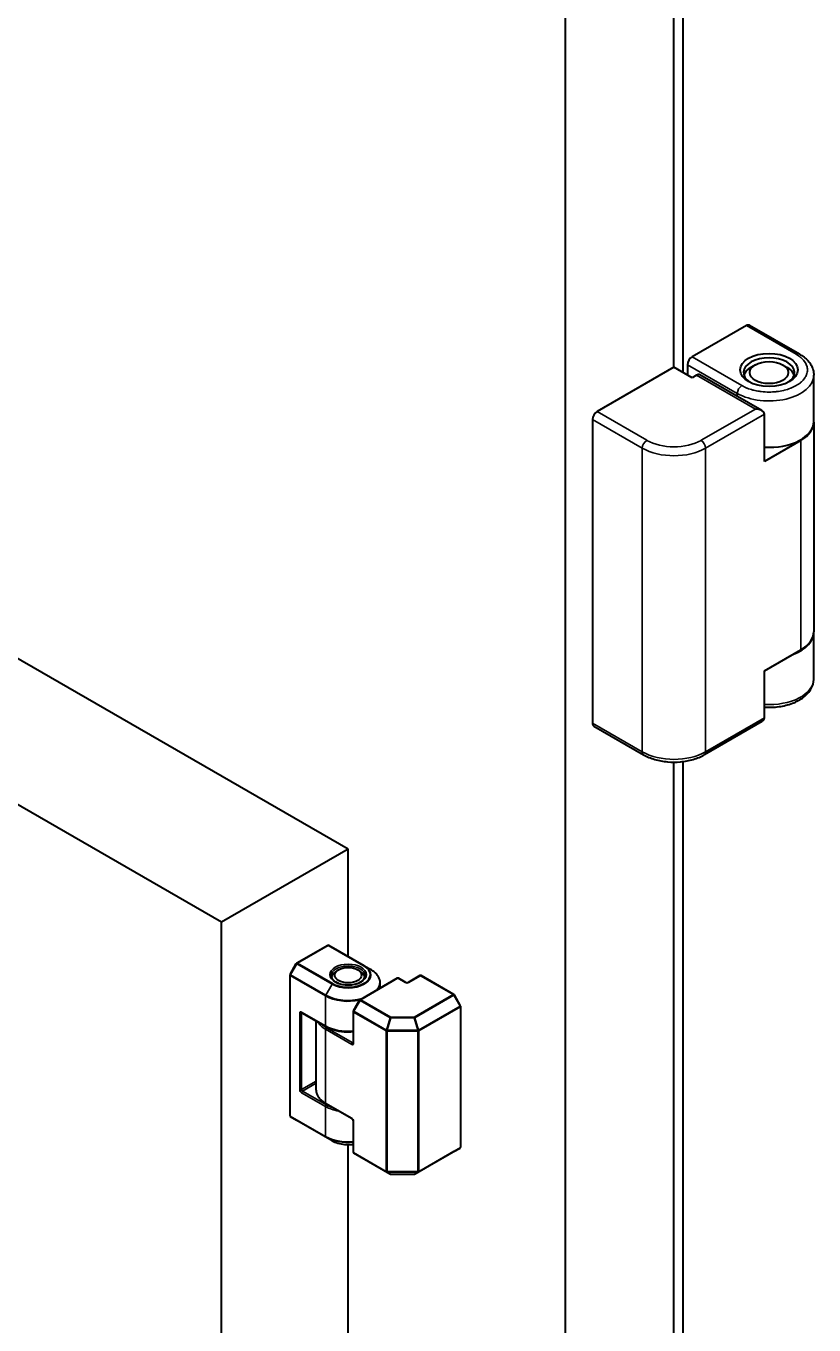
# Model space of a CAD drawing. Header units: millimetres. Extents: x 0 to 2523, y 0 to 1782.
# Drawn here: x 2345.5 to 2382.4, y 1522.7 to 1583.5 of the extents above; entities that cross this region are included whole.
import ezdxf

# ---------------------------------------------------------------- set-up
doc = ezdxf.new("R2010")
doc.units = ezdxf.units.MM
doc.header["$LTSCALE"] = 3
doc.layers.add('가시적인 것(ISO)', color=3, linetype='Continuous', lineweight=40)
doc.layers.add('가시적인 좁은 것(ISO)', color=3, linetype='Continuous', lineweight=35)

msp = doc.modelspace()

# ---------------------------------------------------------------- linework, layer by layer
at = {"layer": '가시적인 것(ISO)'}
for p, q in [((2376.2768, 1567.2757), (2376.2768, 1587.3855)), ((2375.8526, 1567.52), (2375.8526, 1587.1411)), ((2370.7614, 1427.2403), (2370.7614, 1584.2093)), ((2360.5791, 1544.9453), (2294.8181, 1582.8145)), ((2354.6394, 1541.5249), (2288.8784, 1579.3941)), ((2379.2467, 1569.4746), (2376.7011, 1568.0086)), ((2379.3964, 1569.4893), (2381.7298, 1568.1455)), ((2375.8526, 1567.52), (2372.2463, 1565.4433)), ((2376.7011, 1567.0314), (2375.8526, 1567.52)), ((2376.489, 1567.6412), (2376.489, 1567.1535)), ((2376.9132, 1567.1535), (2376.7011, 1567.0314)), ((2379.9704, 1565.494), (2377.0629, 1567.1682)), ((2379.6685, 1567.6403), (2379.4555, 1567.5167)), ((2380.9462, 1567.6403), (2381.1591, 1567.5167)), ((2382.4073, 1564.982), (2382.4073, 1567.1526)), ((2380.0952, 1563.1128), (2380.0952, 1565.3202)), ((2372.0342, 1565.0759), (2372.0342, 1550.8506)), ((2382.4073, 1564.9452), (2382.4073, 1555.1346)), ((2381.7923, 1564.0901), (2380.0952, 1563.1128)), ((2382.4073, 1552.9273), (2382.4073, 1555.0979)), ((2380.0952, 1553.3023), (2381.7923, 1554.2795)), ((2380.0952, 1551.0949), (2380.0952, 1553.3023)), ((2372.0966, 1550.7128), (2374.4301, 1549.369)), ((2379.9704, 1550.9211), (2377.2751, 1549.369)), ((2375.8526, 1464.5091), (2375.8526, 1549.0254)), ((2376.2768, 1464.2648), (2376.2768, 1549.0519)), ((2360.5791, 1544.9453), (2354.6394, 1541.5249)), ((2360.5791, 1539.9216), (2360.5791, 1544.9453)), ((2354.6394, 1490.2646), (2354.6394, 1541.5249)), ((2359.6194, 1540.4397), (2358.1696, 1539.6049)), ((2361.3339, 1539.4869), (2359.6793, 1540.4397)), ((2357.8542, 1539.0748), (2358.1476, 1539.5829)), ((2360.1319, 1539.2975), (2360.0254, 1539.2358)), ((2361.0263, 1539.2975), (2361.1327, 1539.2358)), ((2361.3369, 1539.4852), (2361.6313, 1539.3143)), ((2357.8462, 1539.0448), (2357.8462, 1532.4633)), ((2362.8826, 1538.8985), (2361.1394, 1537.8947)), ((2362.0791, 1538.4357), (2362.0791, 1538.6783)), ((2363.2819, 1538.703), (2362.9425, 1538.8985)), ((2363.9432, 1539.0206), (2363.3917, 1538.703)), ((2365.5341, 1538.139), (2364.0031, 1539.0206)), ((2365.8495, 1537.6089), (2365.5561, 1538.117)), ((2360.816, 1537.3346), (2360.816, 1535.871)), ((2360.8241, 1537.3646), (2361.1174, 1537.8727)), ((2365.8575, 1530.9974), (2365.8575, 1537.5789)), ((2358.4066, 1537.2852), (2359.5309, 1536.6377)), ((2359.0791, 1533.6585), (2359.0791, 1536.8979)), ((2360.7613, 1532.3116), (2359.5309, 1533.0201)), ((2358.1694, 1532.2412), (2357.8761, 1532.4114)), ((2359.8242, 1531.2882), (2358.1696, 1532.2411)), ((2360.816, 1532.2166), (2360.816, 1530.7531)), ((2360.5791, 1503.8678), (2360.5791, 1531.1073)), ((2361.1393, 1530.5309), (2360.8459, 1530.7012)), ((2365.5341, 1530.7752), (2363.7004, 1529.7192)), ((2365.5343, 1530.7753), (2365.8276, 1530.9455)), ((2362.5489, 1529.7192), (2361.1394, 1530.5308)), ((2363.6704, 1529.7112), (2362.5789, 1529.7112))]:
    msp.add_line(p, q, dxfattribs=at)
for centre, start, end in [((2359.6493, 1540.3878), 60.064008, 119.935992), ((2358.1995, 1539.5529), 119.935992, 149.999959), ((2357.9062, 1539.0448), 149.999959, 180), ((2362.9125, 1538.8465), 60.064008, 119.935992), ((2363.9732, 1538.9686), 60.064008, 119.935992), ((2365.5042, 1538.087), 30.000041, 60.064008), ((2360.876, 1537.3346), 149.999959, 180), ((2361.1694, 1537.8427), 119.935992, 149.999959), ((2365.7975, 1537.5789), 0, 30.000041), ((2357.9062, 1532.4633), 180, 239.872355), ((2360.876, 1530.7531), 180, 239.872355), ((2365.7975, 1530.9974), 300.127645, 0), ((2362.5789, 1529.7712), 240.064008, 270), ((2363.6704, 1529.7712), 270, 299.935992)]:
    msp.add_arc(centre, 0.06, start, end, dxfattribs=at)
for centre, major_axis, ratio, start_param, end_param in [((2379.2467, 1569.2293), (0.1497, 0.26), 0.5780931, 0, 0.7834645), ((2376.7011, 1567.7634), (-0.1497, -0.26), 0.5780931, 3.9250571, 5.4958534), ((2380.3073, 1567.2752), (-1.2, 0), 0.5758617, 2.4212129, 7.0035651), ((2376.9132, 1566.9083), (0.1497, 0.26), 0.5780931, 0, 0.7834645), ((2380.3073, 1567.03), (-1.2, 0), 0.5758617, 5.5016397, 6.1047787), ((2380.3073, 1567.03), (1.2, 0), 0.5758617, 0.1784066, 0.7815456), ((2372.2463, 1565.198), (-0.1497, -0.26), 0.5780931, 3.9250571, 5.4958534), ((2379.6709, 1565.3202), (-0.4243, 0), 0.5780931, 3.1415927, 4.712389), ((2380.3073, 1564.982), (2.1, 0), 0.5758617, 4.6112011, 6.2831853), ((2380.3073, 1564.9452), (2.1, 0), 0.5758617, 5.4977871, 6.2983969), ((2380.3073, 1555.0979), (2.1, 0), 0.5758617, 5.2899931, 6.2983969), ((2380.3073, 1555.1346), (2.1, 0), 0.5758617, 5.4977871, 6.2831853), ((2372.2463, 1550.9727), (-0.1497, -0.26), 0.5780931, 5.4958534, 6.2831853), ((2379.6709, 1551.0949), (-0.4243, 0), 0.5780931, 2.3542608, 3.1415927), ((2360.5791, 1538.9194), (-0.78, 0), 0.5758617, 5.5016446, 6.2492598), ((2360.5791, 1538.9194), (0.78, 0), 0.5758617, 0.0339256, 0.7815407)]:
    msp.add_ellipse(centre, major_axis=major_axis, ratio=ratio, start_param=start_param, end_param=end_param, dxfattribs=at)
for centre, major_axis in [((2380.3073, 1567.3979), (1.35, 0)), ((2380.3073, 1567.2752), (0.9, 0)), ((2360.5791, 1539.042), (-0.63, 0))]:
    msp.add_ellipse(centre, major_axis=major_axis, ratio=0.5758617, dxfattribs=at)
for points, knots in [([(2381.7298, 1568.1455), (2381.8083, 1568.1004), (2381.8819, 1568.0509), (2382.0179, 1567.9431), (2382.0803, 1567.8848), (2382.1914, 1567.7592), (2382.2402, 1567.6919), (2382.3209, 1567.5488), (2382.3528, 1567.473), (2382.3961, 1567.3156), (2382.4073, 1567.2341), (2382.4073, 1567.1526)], [0, 0, 0, 0, 0.15707963, 0.15707963, 0.31415927, 0.31415927, 0.4712389, 0.4712389, 0.62831853, 0.62831853, 0.78539816, 0.78539816, 0.78539816, 0.78539816]), ([(2380.0952, 1551.5973), (2380.1009, 1551.5969), (2380.1066, 1551.5966), (2380.3348, 1551.5836), (2380.5604, 1551.5927), (2380.9972, 1551.6545), (2381.2082, 1551.7071), (2381.5978, 1551.8545), (2381.7761, 1551.9496), (2382.0765, 1552.1795), (2382.2002, 1552.314), (2382.3583, 1552.6003), (2382.4018, 1552.7475), (2382.4072, 1552.9072), (2382.4073, 1552.9172), (2382.4073, 1552.9273)], [3.8192886, 3.8192886, 3.8192886, 3.8192886, 3.8280029, 3.8280029, 4.1677481, 4.1677481, 4.5083377, 4.5083377, 4.8525934, 4.8525934, 5.1901133, 5.1901133, 5.4784166, 5.4784166, 5.4977871, 5.4977871, 5.4977871, 5.4977871]), ([(2374.4301, 1549.369), (2374.5869, 1549.2787), (2374.7628, 1549.2057), (2375.139, 1549.0953), (2375.3392, 1549.058), (2375.7482, 1549.0207), (2375.9569, 1549.0207), (2376.3659, 1549.058), (2376.5661, 1549.0953), (2376.9423, 1549.2057), (2377.1182, 1549.2787), (2377.2751, 1549.369)], [3.1415927, 3.1415927, 3.1415927, 3.1415927, 3.4557519, 3.4557519, 3.7699112, 3.7699112, 4.0840704, 4.0840704, 4.3982297, 4.3982297, 4.712389, 4.712389, 4.712389, 4.712389]), ([(2361.3339, 1539.4869), (2361.3341, 1539.4868), (2361.3343, 1539.4867), (2361.3347, 1539.4865), (2361.3349, 1539.4863), (2361.3353, 1539.4861), (2361.3355, 1539.486), (2361.3359, 1539.4858), (2361.3361, 1539.4857), (2361.3365, 1539.4854), (2361.3367, 1539.4853), (2361.3369, 1539.4852)], [3.1415926536, 3.1415926536, 3.1415926536, 3.1415926536, 3.1423632304, 3.1423632304, 3.1431338072, 3.1431338072, 3.143904384, 3.143904384, 3.1446749608, 3.1446749608, 3.1454455376, 3.1454455376, 3.1454455376, 3.1454455376]), ([(2362.0791, 1538.6783), (2362.0791, 1538.727), (2362.0724, 1538.7756), (2362.0463, 1538.8709), (2362.0269, 1538.9176), (2361.9763, 1539.0078), (2361.9451, 1539.0513), (2361.8722, 1539.1341), (2361.8305, 1539.1735), (2361.7376, 1539.2476), (2361.6865, 1539.2823), (2361.6313, 1539.3143)], [2.35619449, 2.35619449, 2.35619449, 2.35619449, 2.51250355, 2.51250355, 2.6688126, 2.6688126, 2.82512166, 2.82512166, 2.98143071, 2.98143071, 3.13773977, 3.13773977, 3.13773977, 3.13773977]), ([(2359.7841, 1539.0175), (2359.7841, 1538.9684), (2359.8, 1538.9186), (2359.8633, 1538.8272), (2359.9057, 1538.7861), (2360.0119, 1538.7138), (2360.0744, 1538.6824), (2360.2147, 1538.6316), (2360.2926, 1538.6122), (2360.4561, 1538.5879), (2360.5417, 1538.5831), (2360.7115, 1538.5887), (2360.7955, 1538.5993), (2360.953, 1538.6343), (2361.0264, 1538.6588), (2361.1546, 1538.7184), (2361.2095, 1538.7534), (2361.2965, 1538.8292), (2361.3283, 1538.8698), (2361.3657, 1538.9462), (2361.3741, 1538.9819), (2361.3741, 1539.0175)], [5.4977871, 5.4977871, 5.4977871, 5.4977871, 5.8773572, 5.8773572, 6.1999926, 6.1999926, 6.5073368, 6.5073368, 6.8158631, 6.8158631, 7.1264635, 7.1264635, 7.4376143, 7.4376143, 7.7475737, 7.7475737, 8.0552148, 8.0552148, 8.3644828, 8.3644828, 8.6393798, 8.6393798, 8.6393798, 8.6393798]), ([(2363.2819, 1538.703), (2363.2846, 1538.7014), (2363.2881, 1538.6997), (2363.2967, 1538.6965), (2363.3019, 1538.695), (2363.3136, 1538.6925), (2363.3201, 1538.6915), (2363.3338, 1538.6906), (2363.341, 1538.6907), (2363.3549, 1538.6917), (2363.3616, 1538.6927), (2363.3737, 1538.6955), (2363.379, 1538.6972), (2363.3867, 1538.7003), (2363.3894, 1538.7017), (2363.3917, 1538.703)], [1.5707963, 1.5707963, 1.5707963, 1.5707963, 1.7772901, 1.7772901, 2.0006727, 2.0006727, 2.2397467, 2.2397467, 2.4877932, 2.4877932, 2.7355384, 2.7355384, 2.97324, 2.97324, 3.1415927, 3.1415927, 3.1415927, 3.1415927]), ([(2358.3983, 1537.2887), (2358.3983, 1537.2887), (2358.3983, 1537.2887), (2358.399, 1537.2886), (2358.3999, 1537.2883), (2358.4027, 1537.2872), (2358.4045, 1537.2864), (2358.4066, 1537.2852)], [4.33310665, 4.33310665, 4.33310665, 4.33310665, 4.3990032, 4.3990032, 4.55569609, 4.55569609, 4.71238898, 4.71238898, 4.71238898, 4.71238898]), ([(2359.5309, 1536.6377), (2359.6467, 1536.571), (2359.7804, 1536.516), (2360.0697, 1536.4338), (2360.2252, 1536.4065), (2360.5274, 1536.3833), (2360.6734, 1536.3845), (2360.816, 1536.3979)], [6.28318531, 6.28318531, 6.28318531, 6.28318531, 6.609994, 6.609994, 6.93604264, 6.93604264, 7.22996671, 7.22996671, 7.22996671, 7.22996671]), ([(2360.816, 1535.871), (2360.816, 1535.8686), (2360.8159, 1535.8666), (2360.8154, 1535.8636), (2360.8152, 1535.8626), (2360.8149, 1535.862), (2360.8149, 1535.8619), (2360.8149, 1535.8619)], [3.14159265, 3.14159265, 3.14159265, 3.14159265, 3.29905903, 3.29905903, 3.4565254, 3.4565254, 3.5247424, 3.5247424, 3.5247424, 3.5247424]), ([(2359.0791, 1533.6585), (2359.0791, 1533.6096), (2359.0858, 1533.5607), (2359.1121, 1533.4649), (2359.1317, 1533.418), (2359.1828, 1533.3274), (2359.2143, 1533.2838), (2359.2879, 1533.2007), (2359.33, 1533.1611), (2359.4236, 1533.0869), (2359.4752, 1533.0522), (2359.5309, 1533.0201)], [0.78539816, 0.78539816, 0.78539816, 0.78539816, 0.9424778, 0.9424778, 1.09955743, 1.09955743, 1.25663706, 1.25663706, 1.41371669, 1.41371669, 1.57079633, 1.57079633, 1.57079633, 1.57079633]), ([(2360.816, 1532.2166), (2360.816, 1532.2198), (2360.8157, 1532.2237), (2360.8143, 1532.2328), (2360.813, 1532.2381), (2360.8093, 1532.2494), (2360.8068, 1532.2556), (2360.8008, 1532.2679), (2360.7972, 1532.2741), (2360.7893, 1532.2855), (2360.7851, 1532.2908), (2360.7767, 1532.2998), (2360.7725, 1532.3036), (2360.766, 1532.3086), (2360.7635, 1532.3103), (2360.7613, 1532.3116)], [3.1415927, 3.1415927, 3.1415927, 3.1415927, 3.3485711, 3.3485711, 3.5722397, 3.5722397, 3.8114088, 3.8114088, 4.0593907, 4.0593907, 4.3069641, 4.3069641, 4.5444705, 4.5444705, 4.712389, 4.712389, 4.712389, 4.712389]), ([(2359.8242, 1531.2882), (2359.905, 1531.2417), (2359.9975, 1531.2031), (2360.1975, 1531.1446), (2360.3049, 1531.1246), (2360.5248, 1531.1048), (2360.6374, 1531.1049), (2360.7703, 1531.1172), (2360.7933, 1531.1198), (2360.816, 1531.1228)], [0, 0, 0, 0, 0.3149298, 0.3149298, 0.6298597, 0.6298597, 0.9447895, 0.9447895, 1.0108117, 1.0108117, 1.0108117, 1.0108117])]:
    msp.add_open_spline(points, degree=3, knots=knots, dxfattribs=at)
at = {"layer": '가시적인 좁은 것(ISO)'}
for p, q in [((2381.5801, 1568.1308), (2379.2467, 1569.4746)), ((2376.7011, 1568.0086), (2379.0345, 1566.6649)), ((2378.8224, 1566.2975), (2376.489, 1567.6412)), ((2379.6709, 1565.5655), (2376.9132, 1567.1535)), ((2378.8224, 1566.155), (2378.8224, 1566.2975)), ((2372.2463, 1565.4433), (2374.5798, 1564.0996)), ((2379.6709, 1565.5655), (2377.1254, 1564.0996)), ((2380.0952, 1565.3202), (2377.3375, 1563.7321)), ((2374.3676, 1563.7321), (2372.0342, 1565.0759)), ((2374.3676, 1563.7321), (2374.3676, 1549.5068)), ((2377.3375, 1563.7321), (2377.3375, 1549.5068)), ((2381.7923, 1554.2795), (2381.7923, 1564.0901)), ((2372.0342, 1550.8506), (2374.3676, 1549.5068)), ((2377.3375, 1549.5068), (2380.0952, 1551.0949)), ((2359.6493, 1540.4368), (2358.1995, 1539.6019)), ((2361.3039, 1539.484), (2359.6493, 1540.4368)), ((2357.8762, 1539.0622), (2358.1695, 1539.5703)), ((2358.1695, 1539.5703), (2359.8242, 1538.6175)), ((2358.1995, 1539.6019), (2359.8542, 1538.6491)), ((2359.5184, 1538.0675), (2357.8638, 1539.0204)), ((2357.8638, 1539.0204), (2357.8638, 1532.4389)), ((2359.5308, 1538.1094), (2357.8762, 1539.0622)), ((2359.8242, 1538.6175), (2359.5308, 1538.1094)), ((2362.9125, 1538.8955), (2361.1694, 1537.8917)), ((2363.2519, 1538.7001), (2362.9125, 1538.8955)), ((2363.9732, 1539.0177), (2363.4216, 1538.7001)), ((2365.5042, 1538.136), (2363.9732, 1539.0177)), ((2359.5184, 1536.6653), (2359.5184, 1538.0675)), ((2363.6704, 1537.08), (2365.5042, 1538.136)), ((2363.7004, 1537.0484), (2365.5342, 1538.1044)), ((2365.8275, 1537.5963), (2365.5342, 1538.1044)), ((2360.846, 1537.352), (2361.1394, 1537.8601)), ((2362.377, 1536.4703), (2360.846, 1537.352)), ((2361.1394, 1537.8601), (2362.5489, 1537.0484)), ((2361.1694, 1537.8917), (2362.5789, 1537.08)), ((2365.8275, 1537.5963), (2363.8723, 1536.4703)), ((2365.8399, 1537.5545), (2363.8847, 1536.4285)), ((2365.8399, 1530.973), (2365.8399, 1537.5545)), ((2358.3092, 1533.6827), (2358.3092, 1537.2635)), ((2358.3941, 1537.3128), (2359.5184, 1536.6653)), ((2358.3941, 1537.2635), (2358.4192, 1537.2779)), ((2358.3941, 1533.6827), (2358.3941, 1537.2635)), ((2362.3646, 1536.4285), (2360.8336, 1537.3101)), ((2360.8336, 1537.3101), (2360.8336, 1535.8466)), ((2362.377, 1536.4703), (2362.5489, 1537.0484)), ((2362.407, 1536.4632), (2362.5789, 1537.0412)), ((2362.5789, 1537.08), (2363.6704, 1537.08)), ((2362.5789, 1537.08), (2362.5789, 1537.0412)), ((2362.5789, 1537.0412), (2363.6704, 1537.0412)), ((2363.6704, 1537.0412), (2363.6704, 1537.08)), ((2363.8423, 1536.4632), (2363.6704, 1537.0412)), ((2363.8723, 1536.4703), (2363.7004, 1537.0484)), ((2359.5184, 1536.5059), (2360.7488, 1535.7974)), ((2359.5184, 1533.0477), (2359.5184, 1536.5059)), ((2359.5608, 1536.5794), (2360.7912, 1535.8709)), ((2362.3646, 1536.4285), (2362.3646, 1529.847)), ((2363.8423, 1536.4632), (2362.407, 1536.4632)), ((2362.407, 1536.4184), (2362.407, 1536.4632)), ((2363.8423, 1536.4184), (2362.407, 1536.4184)), ((2362.407, 1536.4184), (2362.407, 1529.8369)), ((2363.8423, 1536.4632), (2363.8423, 1536.4184)), ((2363.8423, 1536.4184), (2363.8423, 1529.8369)), ((2363.8847, 1536.4285), (2363.8847, 1529.847)), ((2360.7912, 1535.8709), (2360.816, 1535.8852)), ((2358.3941, 1533.6827), (2359.0791, 1534.0771)), ((2358.4365, 1533.6092), (2359.0791, 1533.9792)), ((2359.5184, 1532.8882), (2358.3941, 1533.5357)), ((2359.5608, 1532.9617), (2358.4365, 1533.6092)), ((2360.7488, 1532.3391), (2359.5184, 1533.0477)), ((2359.5184, 1531.486), (2359.5184, 1532.8882)), ((2357.8638, 1532.4389), (2359.5184, 1531.486)), ((2358.1695, 1532.2411), (2357.8762, 1532.4113)), ((2357.8762, 1532.4113), (2359.5308, 1531.4585)), ((2359.8242, 1531.2883), (2358.1695, 1532.2411)), ((2360.8336, 1532.1922), (2360.8336, 1530.7286)), ((2359.8242, 1531.2883), (2359.5308, 1531.4585)), ((2362.3646, 1529.847), (2360.8336, 1530.7286)), ((2361.1394, 1530.5309), (2360.846, 1530.7011)), ((2362.377, 1529.8195), (2360.846, 1530.7011)), ((2365.5342, 1530.7752), (2363.7004, 1529.7192)), ((2363.8723, 1529.8195), (2365.8275, 1530.9454)), ((2363.8847, 1529.847), (2365.8399, 1530.973)), ((2365.5342, 1530.7752), (2365.8275, 1530.9454)), ((2362.5489, 1529.7192), (2361.1394, 1530.5309)), ((2362.377, 1529.8195), (2362.5489, 1529.7192)), ((2362.407, 1529.8369), (2363.8423, 1529.8369)), ((2362.407, 1529.8123), (2362.407, 1529.8369)), ((2362.407, 1529.8123), (2362.5789, 1529.7121)), ((2362.407, 1529.8123), (2363.8423, 1529.8123)), ((2363.6704, 1529.7121), (2362.5789, 1529.7121)), ((2362.5789, 1529.7121), (2362.5789, 1529.7112)), ((2363.8423, 1529.8123), (2363.6704, 1529.7121)), ((2363.6704, 1529.7121), (2363.6704, 1529.7112)), ((2363.8723, 1529.8195), (2363.7004, 1529.7192)), ((2363.8423, 1529.8369), (2363.8423, 1529.8123))]:
    msp.add_line(p, q, dxfattribs=at)
for centre, major_axis, ratio, start_param, end_param in [((2381.5801, 1567.8855), (0.1497, 0.26), 0.5780931, 0, 0.7834645), ((2380.3073, 1567.1526), (2.1, 0), 0.5758617, 3.9269908, 6.2831853), ((2379.0345, 1566.4196), (0.1497, 0.26), 0.5780931, 0.7834645, 2.3542608), ((2374.5798, 1563.8543), (-0.1497, -0.26), 0.5780931, 3.9250571, 5.4958534), ((2375.8526, 1564.8325), (-1.8, 0), 0.5758617, 0.7853982, 2.3561945), ((2377.1254, 1563.8543), (0.1497, -0.26), 0.5780931, 0.7873319, 2.3581282), ((2375.8526, 1564.5873), (-2.1, 0), 0.5758617, 0.7853982, 2.3561945), ((2380.3073, 1552.9273), (2.1, 0), 0.5758617, 4.6112011, 6.2831853), ((2374.5798, 1549.629), (-0.1497, -0.26), 0.5780931, 5.4958534, 6.2831853), ((2375.8526, 1550.3619), (2.1, 0), 0.5758617, 3.9269908, 5.4977871), ((2377.1254, 1549.629), (0.1497, -0.26), 0.5780931, 0, 0.7873319), ((2359.6493, 1540.3878), (-0.0299, 0.052), 0.5780931, 5.4997209, 6.2831853), ((2359.6493, 1540.3878), (0.0299, 0.052), 0.5780931, 0, 0.7834647), ((2358.1995, 1539.5529), (-0.052, 0.03), 0.0015778, 5.3287809, 6.2831872), ((2358.1995, 1539.5529), (0.0299, 0.052), 0.5780931, 0.7834642, 1.5688624), ((2358.1995, 1539.5529), (-0.0299, 0.052), 0.5780931, 5.4997209, 6.2831853), ((2360.5791, 1539.0175), (-0.795, 0), 0.5758617, 3.1415927, 6.2831853), ((2360.5791, 1539.0522), (1.0676, 0), 0.5758617, 3.9269908, 7.0647306), ((2360.5791, 1539.0665), (1.0251, 0), 0.5758617, 3.9269908, 7.0685835), ((2361.3039, 1539.4349), (0.0299, 0.052), 0.5780931, 0, 0.783469), ((2360.5791, 1538.713), (1.4824, 0), 0.5758617, 5.8305356, 7.0647306), ((2357.9062, 1539.0448), (-0.06, 0), 0.5758617, 0, 0.7853982), ((2357.9062, 1539.0448), (-0.052, 0.03), 0.0015778, 5.3287797, 6.2831853), ((2357.9062, 1539.0448), (0.0299, 0.052), 0.5780931, 1.5688629, 2.3542608), ((2359.8542, 1538.6), (-0.0299, -0.052), 0.5780931, 3.9250586, 4.7104565), ((2360.5791, 1538.6783), (1.5, 0), 0.5758617, 5.9355998, 6.2831853), ((2362.9125, 1538.8465), (-0.0299, 0.052), 0.5780931, 5.4997209, 6.2831853), ((2362.9125, 1538.8465), (0.0299, 0.052), 0.5780931, 0, 0.7834645), ((2363.2519, 1538.651), (0.0299, 0.052), 0.5780931, 0, 0.7834645), ((2363.3368, 1538.7489), (0.12, 0), 0.5758617, 3.9269908, 5.4977871), ((2363.4216, 1538.651), (-0.0299, 0.052), 0.5780931, 5.4997209, 6.2831853), ((2363.9732, 1538.9686), (-0.0299, 0.052), 0.5780931, 5.4997209, 6.2831853), ((2363.9732, 1538.9686), (0.0299, 0.052), 0.5780931, 0, 0.7834645), ((2359.5608, 1538.092), (0.0299, 0.052), 0.5780931, 1.5688672, 2.3542671), ((2360.5791, 1538.6783), (-1.5, 0), 0.5758617, 0.7853982, 1.9376237), ((2360.5791, 1538.713), (-1.4824, 0), 0.5758617, 0.7853982, 2.023446), ((2365.5042, 1538.087), (0.0299, 0.052), 0.5780931, 0, 0.7834645), ((2365.5042, 1538.087), (-0.0299, 0.052), 0.5780931, 4.7143227, 5.4997209), ((2365.5042, 1538.087), (0.052, 0.03), 0.0015778, 0, 0.9544056), ((2358.3941, 1537.2146), (-0.0599, 0.104), 0.5780931, 5.4997209, 7.0705172), ((2360.876, 1537.3346), (-0.06, 0), 0.5758617, 0, 0.7853982), ((2360.876, 1537.3346), (-0.052, 0.03), 0.0015778, 5.3287797, 6.2831853), ((2360.876, 1537.3346), (0.0299, 0.052), 0.5780931, 1.5688626, 2.3542608), ((2361.1694, 1537.8427), (-0.052, 0.03), 0.0015778, 5.3287721, 6.283174), ((2361.1694, 1537.8427), (-0.0299, 0.052), 0.5780931, 5.4997209, 6.2831853), ((2361.1694, 1537.8427), (0.0299, 0.052), 0.5780931, 0.7834645, 1.5688626), ((2365.7975, 1537.5789), (0.052, 0.03), 0.0015778, 0, 0.9544056), ((2365.7975, 1537.5789), (-0.0299, 0.052), 0.5780931, 3.9289245, 4.7143227), ((2365.7975, 1537.5789), (0.06, 0), 0.5758617, 5.4977871, 6.2831853), ((2358.3517, 1537.2879), (0.06, 0), 0.5758617, 3.9269908, 5.4977871), ((2358.4365, 1537.3372), (-0.0299, -0.052), 0.5780931, 5.4958534, 6.2831853), ((2358.4365, 1537.2391), (-0.0299, 0.052), 0.5780931, 0.1664309, 0.7873319), ((2360.5791, 1537.1167), (-1.5, 0), 0.5758617, 0.3036245, 0.7853982), ((2360.5791, 1537.1657), (1.44, 0), 0.5758617, 3.661358, 3.9269908), ((2362.5789, 1537.031), (-0.0299, -0.052), 0.5780931, 3.9250571, 4.7104553), ((2362.5789, 1537.031), (0.0575, -0.0171), 0.1640073, 1.6195116, 2.16754), ((2363.6704, 1537.031), (-0.0299, 0.052), 0.5780931, 4.7143227, 5.4997209), ((2363.6704, 1537.031), (0.0575, 0.0171), 0.1640073, 0.9740526, 1.522081), ((2360.5791, 1537.2761), (1.5, 0), 0.5758617, 3.9269908, 4.8710436), ((2359.5608, 1536.6897), (-0.0299, -0.052), 0.5780931, 5.4958534, 6.2831853), ((2359.5608, 1536.5303), (-0.0299, -0.052), 0.5780931, 3.9250571, 5.4958534), ((2362.407, 1536.4529), (0.0299, 0.052), 0.5780931, 1.5688626, 2.3542608), ((2362.407, 1536.4529), (-0.06, 0), 0.5758617, 0.7853982, 1.5707963), ((2362.407, 1536.4529), (0.0575, -0.0171), 0.1640073, 1.6195116, 2.16754), ((2363.8423, 1536.4529), (0.0575, 0.0171), 0.1640073, 0.9740526, 1.522081), ((2363.8423, 1536.4529), (-0.06, 0), 0.5758617, 1.5707963, 2.3561945), ((2363.8423, 1536.4529), (0.0299, -0.052), 0.5780931, 0.7873319, 1.57273), ((2360.7912, 1535.8218), (-0.0299, -0.052), 0.5780931, 3.9250571, 5.4958534), ((2360.7488, 1535.8955), (0.0599, -0.104), 0.5780931, 5.4997209, 7.0705172), ((2360.7912, 1535.9199), (0.0299, -0.052), 0.5780931, 5.4997209, 6.1167544), ((2360.876, 1535.871), (-0.06, 0), 0.5758617, 0, 0.7853982), ((2358.3941, 1533.6338), (0.0599, -0.104), 0.5780931, 3.9289245, 5.4997209), ((2358.3517, 1533.7071), (-0.06, 0), 0.5758617, 0.7853982, 2.3561945), ((2358.4365, 1533.6582), (-0.0299, 0.052), 0.5780931, 0.7873319, 2.3581282), ((2358.4365, 1533.5601), (0.0299, 0.052), 0.5780931, 0.7834645, 2.3542608), ((2360.5791, 1533.6585), (-1.5, 0), 0.5758617, 0, 0.7853982), ((2357.9062, 1532.4633), (-0.06, 0), 0.5758617, 0, 0.7853982), ((2359.5608, 1533.0721), (-0.0299, -0.052), 0.5780931, 5.4958534, 6.2831853), ((2359.5608, 1532.9127), (0.0299, 0.052), 0.5780931, 0.7834645, 2.3542608), ((2360.5791, 1533.499), (-1.5, 0), 0.5758617, 0.7853982, 1.2671718), ((2360.5791, 1533.5481), (-1.44, 0), 0.5758617, 0.7853982, 1.051031), ((2357.9062, 1532.4633), (-0.0299, -0.052), 0.5780931, 5.4958534, 6.2812513), ((2357.9062, 1532.4633), (-0.0301, -0.0519), 0.8159693, 0, 0.0027294), ((2360.7488, 1532.241), (-0.0599, 0.104), 0.5780931, 3.9289245, 5.4997209), ((2360.7912, 1532.3636), (-0.0299, -0.052), 0.5780931, 5.4958534, 6.2831853), ((2360.876, 1532.2166), (-0.06, 0), 0.5758617, 0, 0.7853982), ((2359.5608, 1531.5105), (-0.0299, -0.052), 0.5780931, 5.4958555, 6.281253), ((2360.5791, 1532.0968), (1.5, 0), 0.5758617, 3.9269908, 4.8710436), ((2360.5791, 1532.0621), (1.4824, 0), 0.5758617, 3.9269908, 4.8729407), ((2360.5791, 1531.723), (-1.0676, 0), 0.5758617, 0.7853982, 1.7946457), ((2360.876, 1530.7531), (-0.06, 0), 0.5758617, 0, 0.7853982), ((2360.876, 1530.7531), (-0.0299, -0.052), 0.5780931, 5.4958534, 6.2812516), ((2360.876, 1530.7531), (-0.0301, -0.0519), 0.8159693, 0, 0.0027294), ((2365.7975, 1530.9974), (0.0299, -0.052), 0.5780931, 0.0019337, 0.7873319), ((2365.7975, 1530.9974), (0.0301, -0.0519), 0.8159693, 6.2804559, 6.2831853), ((2365.7975, 1530.9974), (0.06, 0), 0.5758617, 5.4977871, 6.2831853), ((2362.407, 1529.8714), (0.06, 0), 0.5758617, 3.9269908, 4.712389), ((2362.407, 1529.8714), (-0.0299, -0.052), 0.5780931, 5.4958534, 6.2812516), ((2362.407, 1529.8714), (-0.0302, -0.0518), 0.9455649, 0.0048485, 0.5528769), ((2362.5789, 1529.7712), (-0.0302, -0.0518), 0.9455649, 0.0048485, 0.5528769), ((2362.5789, 1529.7712), (-0.0299, -0.052), 0.5780931, 6.2812516, 6.2831853), ((2363.6704, 1529.7712), (0.0302, -0.0518), 0.9455649, 5.7303084, 6.2783368), ((2363.6704, 1529.7712), (0.0299, -0.052), 0.5780931, 0, 0.0019337), ((2363.8423, 1529.8714), (0.06, 0), 0.5758617, 4.712389, 5.4977871), ((2363.8423, 1529.8714), (0.0302, -0.0518), 0.9455649, 5.7303084, 6.2783368), ((2363.8423, 1529.8714), (0.0299, -0.052), 0.5780931, 0.0019337, 0.7873319)]:
    msp.add_ellipse(centre, major_axis=major_axis, ratio=ratio, start_param=start_param, end_param=end_param, dxfattribs=at)
msp.add_ellipse((2360.5791, 1539.0665), major_axis=(0.855, 0), ratio=0.5758617, dxfattribs=at)
msp.add_open_spline([(2379.0345, 1566.6649), (2379.1076, 1566.6229), (2379.1862, 1566.5847), (2379.2705, 1566.5506), (2379.2761, 1566.5483), (2379.2814, 1566.5461), (2379.2874, 1566.5438), (2379.3715, 1566.5105), (2379.4598, 1566.4815), (2379.5525, 1566.4569), (2379.5657, 1566.4533), (2379.5785, 1566.45), (2379.5924, 1566.4466), (2379.6761, 1566.4257), (2379.7619, 1566.4086), (2379.8498, 1566.3953), (2379.8792, 1566.3909), (2379.9081, 1566.387), (2379.9385, 1566.3833), (2380.06, 1566.3686), (2380.1832, 1566.3613), (2380.3073, 1566.3613), (2380.416, 1566.3613), (2380.5237, 1566.3669), (2380.6305, 1566.3781), (2380.6457, 1566.3797), (2380.6613, 1566.3815), (2380.6762, 1566.3833), (2380.7803, 1566.3958), (2380.8816, 1566.4136), (2380.9802, 1566.4364), (2380.9943, 1566.4397), (2381.0089, 1566.4432), (2381.0223, 1566.4466), (2381.1226, 1566.4716), (2381.2183, 1566.5016), (2381.3092, 1566.5367), (2381.3152, 1566.539), (2381.3216, 1566.5415), (2381.3273, 1566.5438), (2381.4179, 1566.5797), (2381.5024, 1566.6201), (2381.5801, 1566.6649), (2381.6531, 1566.7069), (2381.7192, 1566.7522), (2381.7787, 1566.8007), (2381.7826, 1566.804), (2381.7864, 1566.807), (2381.7905, 1566.8105), (2381.8483, 1566.8589), (2381.8986, 1566.9098), (2381.9414, 1566.9631), (2381.9475, 1566.9708), (2381.9532, 1566.9781), (2381.9593, 1566.9862), (2381.9955, 1567.0343), (2382.0251, 1567.0837), (2382.0482, 1567.1344), (2382.0559, 1567.1513), (2382.0628, 1567.168), (2382.0691, 1567.1855), (2382.0946, 1567.2554), (2382.1073, 1567.3264), (2382.1073, 1567.3979), (2382.1073, 1567.4604), (2382.0976, 1567.5224), (2382.0781, 1567.5839), (2382.0753, 1567.5927), (2382.0723, 1567.6017), (2382.0691, 1567.6103), (2382.0474, 1567.6702), (2382.0166, 1567.7286), (2381.9769, 1567.7853), (2381.9712, 1567.7934), (2381.9651, 1567.8018), (2381.9593, 1567.8095), (2381.9158, 1567.8673), (2381.8637, 1567.9224), (2381.8028, 1567.9748), (2381.7987, 1567.9783), (2381.7944, 1567.9819), (2381.7905, 1567.9852), (2381.7282, 1568.0374), (2381.6581, 1568.0859), (2381.5801, 1568.1308)], degree=3, knots=[0, 0, 0, 0, 0.0585937, 0.0585937, 0.0585937, 0.0625, 0.0625, 0.0625, 0.1171875, 0.1171875, 0.1171875, 0.125, 0.125, 0.125, 0.171875, 0.171875, 0.171875, 0.1875, 0.1875, 0.1875, 0.25, 0.25, 0.25, 0.3046875, 0.3046875, 0.3046875, 0.3125, 0.3125, 0.3125, 0.3671875, 0.3671875, 0.3671875, 0.375, 0.375, 0.375, 0.4335937, 0.4335937, 0.4335937, 0.4375, 0.4375, 0.4375, 0.5, 0.5, 0.5, 0.5585937, 0.5585937, 0.5585937, 0.5625, 0.5625, 0.5625, 0.6171875, 0.6171875, 0.6171875, 0.625, 0.625, 0.625, 0.671875, 0.671875, 0.671875, 0.6875, 0.6875, 0.6875, 0.75, 0.75, 0.75, 0.8046875, 0.8046875, 0.8046875, 0.8125, 0.8125, 0.8125, 0.8671875, 0.8671875, 0.8671875, 0.875, 0.875, 0.875, 0.9335937, 0.9335937, 0.9335937, 0.9375, 0.9375, 0.9375, 1, 1, 1, 1], dxfattribs=at)

doc.saveas('drawing.dxf')
